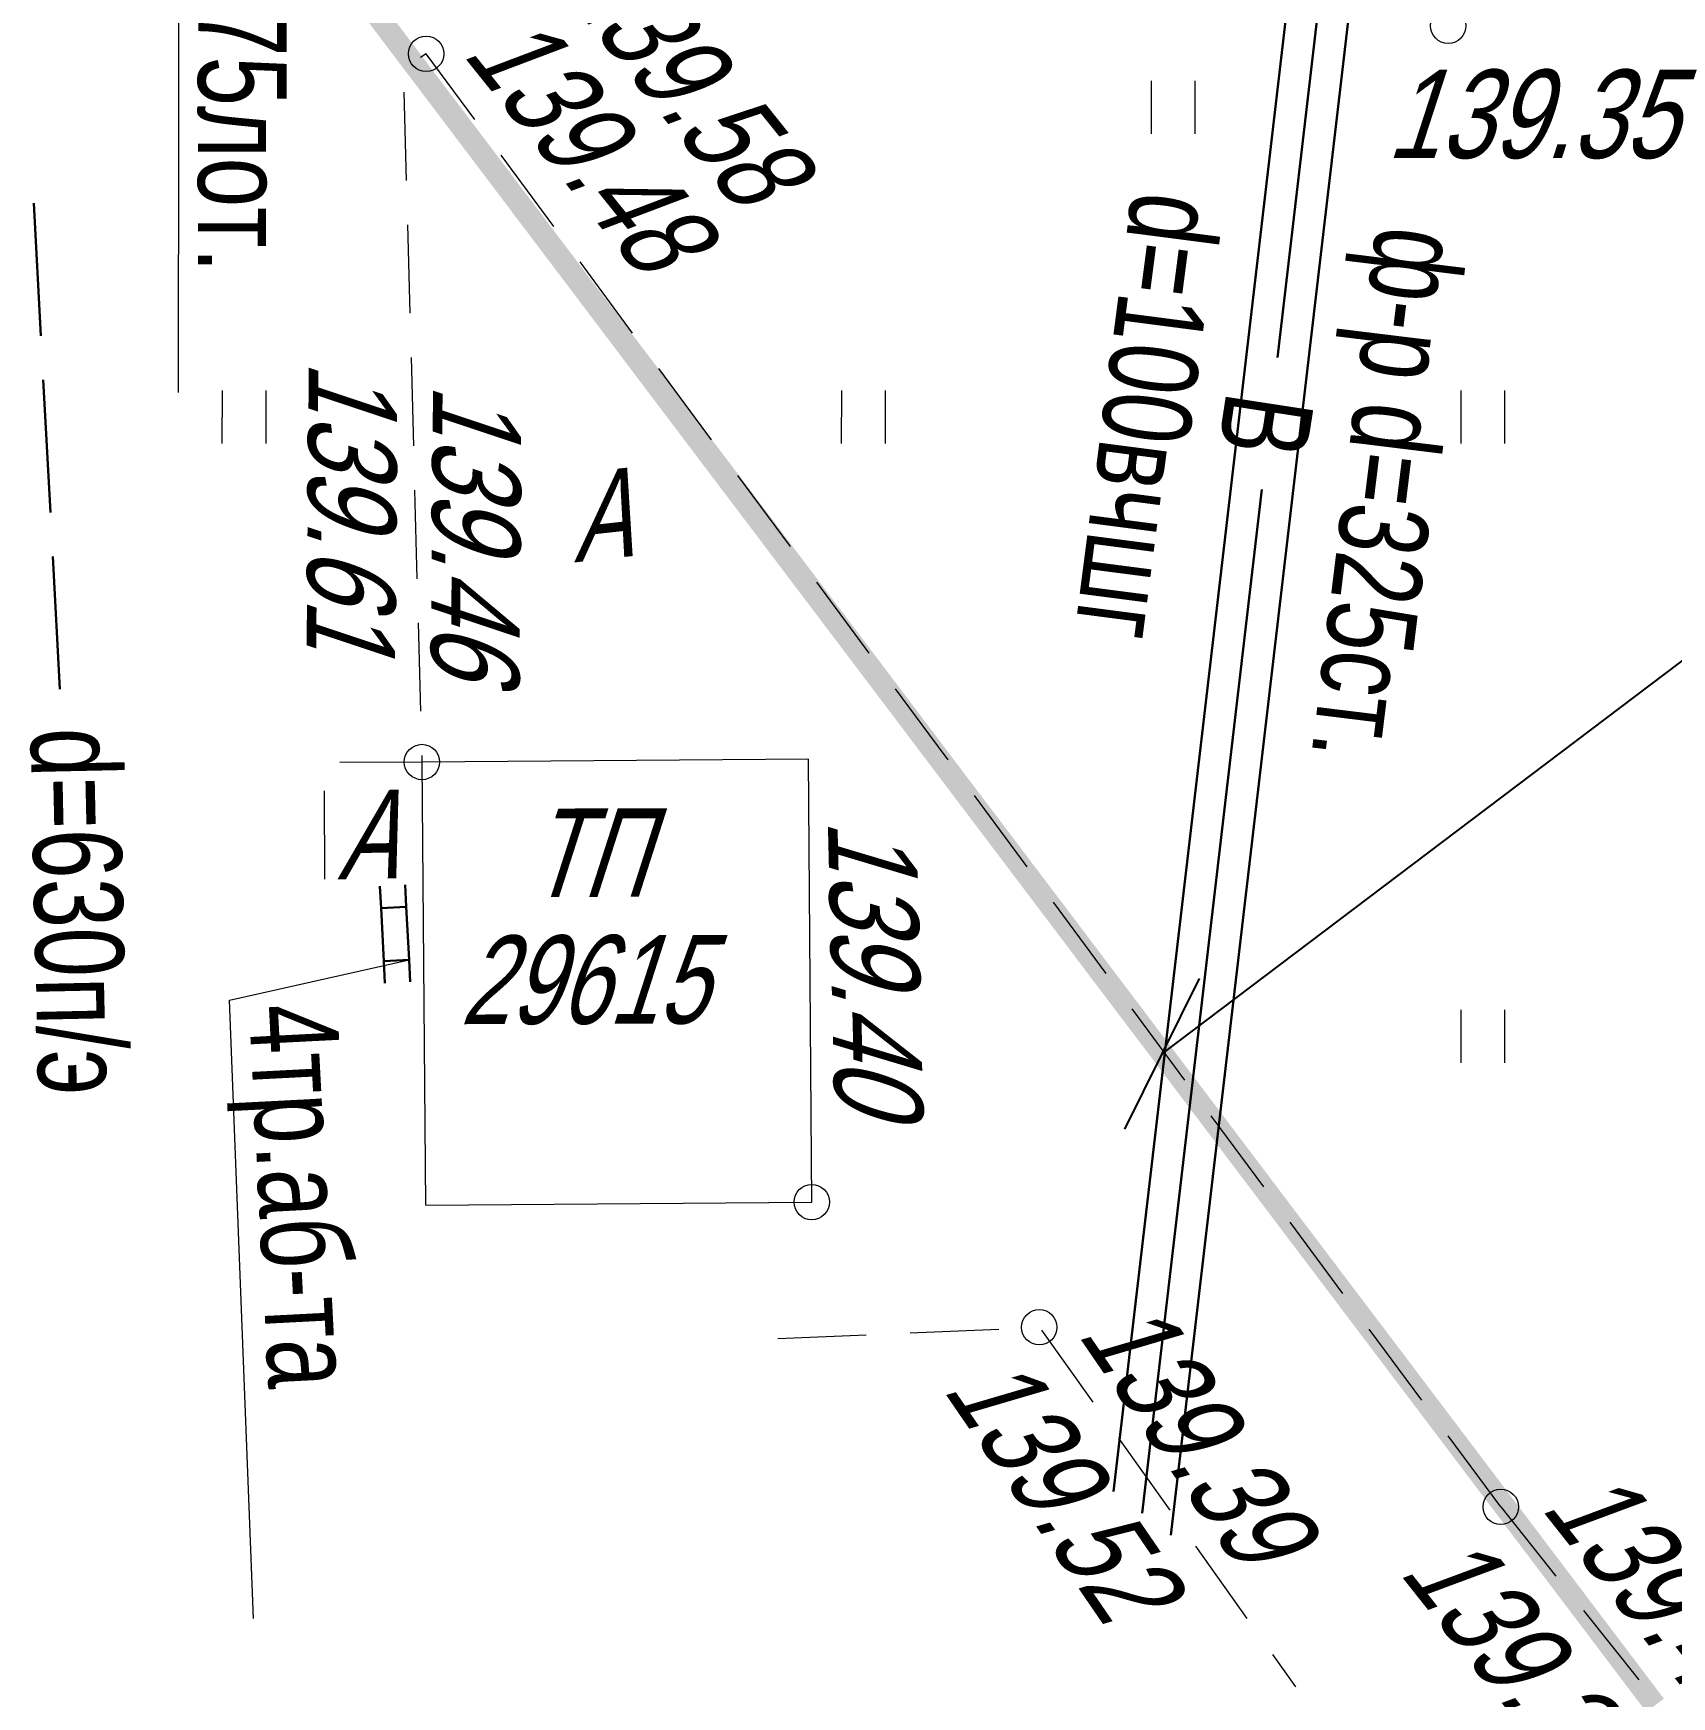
# Model space of a CAD drawing. Extents: x 10098 to 11902, y 8648 to 10202.
# Drawn here: x 11748.81 to 11767.33, y 8765.76 to 8784.56 of the extents above; entities that cross this region are included whole.
import ezdxf

# ---------------------------------------------------------------- set-up
doc = ezdxf.new("R2010")
doc.units = 0
for name, color, linetype in [('1_Водопровод', 7, 'Continuous'), ('20_Строения', 7, 'Continuous'), ('23_Ограждения', 7, 'Continuous'), ('24_Растительность', 7, 'Continuous'), ('38_Высотные_отметки', 7, 'Continuous'), ('50_Красные_линии', 7, 'Continuous'), ('52_Топонимика', 7, 'Continuous')]:
    doc.layers.add(name, color=color, linetype=linetype)
doc.layers.add('4_Канализация', color=16, linetype='Continuous', lineweight=30)
doc.layers.add('7_Электрокабели', color=1, linetype='Continuous', lineweight=30)
doc.styles.add('mggt', font='russian_1251.shx', dxfattribs={"width": 0.75, "oblique": 18, "height": 1})

msp = doc.modelspace()

# ---------------------------------------------------------------- hatches: boundary and pattern name
at = {"layer": '50_Красные_линии', "linetype": 'Continuous', "lineweight": 25}
for points in [[(11752.563, 8784.733), (11753.167, 8783.936), (11753.366, 8784.086), (11752.763, 8784.884)], [(11753.167, 8783.936), (11753.77, 8783.138), (11753.969, 8783.289), (11753.366, 8784.086)], [(11753.77, 8783.138), (11754.373, 8782.34), (11754.572, 8782.491), (11753.969, 8783.289)], [(11754.373, 8782.34), (11754.976, 8781.543), (11755.175, 8781.693), (11754.572, 8782.491)], [(11754.976, 8781.543), (11755.579, 8780.745), (11755.779, 8780.896), (11755.175, 8781.693)], [(11755.579, 8780.745), (11756.182, 8779.947), (11756.382, 8780.098), (11755.779, 8780.896)], [(11756.182, 8779.947), (11756.785, 8779.15), (11756.985, 8779.301), (11756.382, 8780.098)], [(11756.785, 8779.15), (11757.389, 8778.352), (11757.588, 8778.503), (11756.985, 8779.301)], [(11757.389, 8778.352), (11757.992, 8777.555), (11758.191, 8777.705), (11757.588, 8778.503)], [(11757.992, 8777.555), (11758.595, 8776.757), (11758.794, 8776.908), (11758.191, 8777.705)], [(11758.595, 8776.757), (11759.198, 8775.959), (11759.397, 8776.11), (11758.794, 8776.908)], [(11759.198, 8775.959), (11759.801, 8775.162), (11760.001, 8775.312), (11759.397, 8776.11)], [(11759.801, 8775.162), (11760.404, 8774.364), (11760.604, 8774.515), (11760.001, 8775.312)], [(11760.404, 8774.364), (11761.007, 8773.566), (11761.207, 8773.717), (11760.604, 8774.515)], [(11761.007, 8773.566), (11761.611, 8772.769), (11761.81, 8772.919), (11761.207, 8773.717)], [(11761.611, 8772.769), (11762.214, 8771.971), (11762.413, 8772.122), (11761.81, 8772.919)], [(11762.214, 8771.971), (11762.817, 8771.173), (11763.016, 8771.324), (11762.413, 8772.122)], [(11762.817, 8771.173), (11763.42, 8770.376), (11763.619, 8770.527), (11763.016, 8771.324)], [(11763.42, 8770.376), (11764.023, 8769.578), (11764.223, 8769.729), (11763.619, 8770.527)], [(11764.023, 8769.578), (11764.626, 8768.781), (11764.826, 8768.931), (11764.223, 8769.729)], [(11764.626, 8768.781), (11765.229, 8767.983), (11765.429, 8768.134), (11764.826, 8768.931)], [(11765.229, 8767.983), (11765.833, 8767.185), (11766.032, 8767.336), (11765.429, 8768.134)], [(11765.833, 8767.185), (11766.436, 8766.388), (11766.635, 8766.538), (11766.032, 8767.336)], [(11766.436, 8766.388), (11767.039, 8765.59), (11767.238, 8765.741), (11766.635, 8766.538)]]:
    msp.add_hatch(color=8, dxfattribs=at).paths.add_polyline_path(points)

# ---------------------------------------------------------------- linework, layer by layer
at = {"layer": '1_Водопровод', "color": 8, "linetype": 'Continuous', "lineweight": 30}
for p, q in [((11762.87, 8780.897), (11764.224, 8792.468)), ((11761.018, 8768.082), (11763.805, 8791.898)), ((11764.502, 8791.829), (11761.665, 8767.59)), ((11761.341, 8767.836), (11762.695, 8779.407))]:
    msp.add_line(p, q, dxfattribs=at)
at = {"layer": '20_Строения', "color": 8, "linetype": 'Continuous', "lineweight": 15}
msp.add_lwpolyline([(11757.607, 8771.354), (11757.569, 8776.361), (11753.201, 8776.327), (11753.24, 8771.32)], close=True, dxfattribs=at)
at = {"layer": '23_Ограждения', "color": 8, "linetype": 'Continuous', "lineweight": 15}
for p, q in [((11753.249, 8784.331), (11753.186, 8784.29)), ((11753.799, 8783.587), (11753.249, 8784.331)), ((11752.997, 8783.897), (11753.024, 8782.898)), ((11754.691, 8782.381), (11754.096, 8783.185)), ((11753.038, 8782.398), (11753.064, 8781.398)), ((11755.582, 8781.175), (11754.988, 8781.979)), ((11753.078, 8780.898), (11753.105, 8779.899)), ((11756.474, 8779.968), (11755.879, 8780.773)), ((11757.365, 8778.762), (11756.771, 8779.566)), ((11753.118, 8779.399), (11753.145, 8778.399)), ((11758.257, 8777.556), (11757.663, 8778.36)), ((11753.159, 8777.9), (11753.186, 8776.9)), ((11758.931, 8776.644), (11758.554, 8777.154)), ((11759.149, 8776.35), (11758.931, 8776.644)), ((11753.201, 8776.327), (11752.274, 8776.323)), ((11753.199, 8776.4), (11753.201, 8776.327)), ((11752.096, 8776.002), (11752.101, 8775.002)), ((11760.041, 8775.144), (11759.446, 8775.948)), ((11760.933, 8773.938), (11760.338, 8774.742)), ((11761.825, 8772.732), (11761.23, 8773.536)), ((11762.717, 8771.526), (11762.123, 8772.33)), ((11763.61, 8770.321), (11763.015, 8771.125)), ((11758.721, 8769.876), (11759.72, 8769.919)), ((11760.202, 8769.905), (11760.783, 8769.091)), ((11764.502, 8769.115), (11763.907, 8769.919)), ((11757.222, 8769.812), (11758.221, 8769.855)), ((11761.073, 8768.684), (11761.653, 8767.87)), ((11765.394, 8767.909), (11764.799, 8768.713)), ((11765.394, 8767.909), (11766.018, 8767.127)), ((11761.944, 8767.463), (11762.524, 8766.649)), ((11766.33, 8766.736), (11766.953, 8765.955)), ((11762.814, 8766.241), (11763.075, 8765.876))]:
    msp.add_line(p, q, dxfattribs=at)
at = {"layer": '24_Растительность', "color": 8, "linetype": 'Continuous', "lineweight": 15}
for p, q in [((11761.445, 8783.426), (11761.446, 8784.026)), ((11761.94, 8783.426), (11761.941, 8784.026)), ((11750.945, 8779.926), (11750.946, 8780.526)), ((11751.44, 8779.926), (11751.441, 8780.526)), ((11757.945, 8779.926), (11757.946, 8780.526)), ((11758.44, 8779.926), (11758.441, 8780.526)), ((11764.945, 8779.926), (11764.946, 8780.526)), ((11765.44, 8779.926), (11765.441, 8780.526)), ((11764.945, 8772.926), (11764.946, 8773.526)), ((11765.44, 8772.926), (11765.441, 8773.526))]:
    msp.add_line(p, q, dxfattribs=at)
at = {"layer": '38_Высотные_отметки', "color": 8, "lineweight": 9}
for centre in [(11764.8, 8784.648), (11753.249, 8784.331), (11753.201, 8776.327), (11757.607, 8771.354), (11760.178, 8769.939), (11765.394, 8767.909)]:
    msp.add_circle(centre, 0.2, dxfattribs=at)
at = {"layer": '4_Канализация', "color": 8, "linetype": 'Continuous', "lineweight": 30}
for p, q in [((11748.894, 8781.145), (11748.814, 8782.642)), ((11749.002, 8779.148), (11748.921, 8780.645)), ((11749.11, 8777.151), (11749.029, 8778.648))]:
    msp.add_line(p, q, dxfattribs=at)
at = {"layer": '4_Канализация', "color": 8, "linetype": 'Continuous', "lineweight": 15}
msp.add_lwpolyline([(11750.449, 8780.502), (11750.457, 8786.751), (11747.993, 8788.413)], dxfattribs=at)
at = {"layer": '50_Красные_линии', "color": 8, "linetype": 'Continuous', "lineweight": 25}
for p, q in [((11761.568, 8773.028), (11781.523, 8788.118)), ((11761.146, 8772.177), (11761.99, 8773.88))]:
    msp.add_line(p, q, dxfattribs=at)
at = {"layer": '7_Электрокабели', "color": 8, "linetype": 'Continuous', "lineweight": 30}
for p, q in [((11752.726, 8774.924), (11752.739, 8774.675)), ((11753.012, 8774.939), (11753.025, 8774.689)), ((11753.024, 8774.69), (11752.739, 8774.675)), ((11752.739, 8774.675), (11752.77, 8774.076)), ((11753.024, 8774.69), (11753.056, 8774.09)), ((11753.056, 8774.09), (11752.77, 8774.076)), ((11752.771, 8774.075), (11752.783, 8773.826)), ((11753.056, 8774.09), (11753.069, 8773.841))]:
    msp.add_line(p, q, dxfattribs=at)
at = {"layer": '7_Электрокабели', "color": 8, "linetype": 'Continuous', "lineweight": 15}
msp.add_lwpolyline([(11751.296, 8766.647), (11751.027, 8773.637), (11753.056, 8774.09)], dxfattribs=at)

# ---------------------------------------------------------------- texts
at = {"layer": '1_Водопровод', "color": 8, "linetype": 'Continuous', "lineweight": 15, "style": 'mggt', "width": 0.75}
for s, rotation, p in [('d=100вчшг', 262.5835, (11761.23, 8782.798)), ('ф-р d=325ст.', 262.9957, (11763.991, 8782.407)), ('В                   ', 261.2425, (11762.298, 8780.536))]:
    msp.add_text(s, height=1, rotation=rotation, dxfattribs=at).set_placement(p)
at = {"layer": '38_Высотные_отметки', "color": 8, "lineweight": 15, "style": 'mggt', "oblique": 18, "width": 0.8}
for s, rotation, p in [('139.58    ', 308.7247, (11754.744, 8785.085)), ('139.48    ', 308.7247, (11753.65, 8784.33)), ('139.61    ', 269.5605, (11751.923, 8780.866)), ('139.46    ', 269.5605, (11753.327, 8780.606)), ('139.40    ', 271.361, (11757.788, 8775.677)), ('139.39    ', 304.3968, (11760.603, 8769.864)), ('139.52    ', 304.3968, (11759.08, 8769.24)), ('139.41    ', 308.3499, (11765.838, 8767.897)), ('139.27    ', 308.3499, (11764.236, 8767.169))]:
    msp.add_text(s, height=1, rotation=rotation, dxfattribs=at).set_placement(p)
msp.add_text('139.35    ', height=1, dxfattribs=at).set_placement((11764.101, 8783.152))
at = {"layer": '4_Канализация', "color": 8, "linetype": 'Continuous', "lineweight": 15, "style": 'mggt', "width": 0.75}
for s, rotation, p in [('132.75лот.', 269.9836, (11750.673, 8786.81)), ('d=630п/э', 271.238, (11748.778, 8776.704))]:
    msp.add_text(s, height=1, rotation=rotation, dxfattribs=at).set_placement(p)
at = {"layer": '52_Топонимика', "color": 8, "linetype": 'Continuous', "lineweight": 15, "style": 'mggt', "oblique": 18, "width": 0.75}
for s, rotation, p in [('А', 6.2743, (11754.92, 8778.582)), ('А', 1.1965, (11752.244, 8775)), ('ТП', 0.1793, (11754.398, 8774.8)), ('29615', 0.1793, (11753.628, 8773.364))]:
    msp.add_text(s, height=1, rotation=rotation, dxfattribs=at).set_placement(p)
at = {"layer": '7_Электрокабели', "color": 8, "linetype": 'Continuous', "lineweight": 15, "style": 'mggt', "width": 0.75}
msp.add_text('4тр.аб-та', height=1, rotation=272.954, dxfattribs=at).set_placement((11751.245, 8773.567))

doc.saveas('drawing.dxf')
